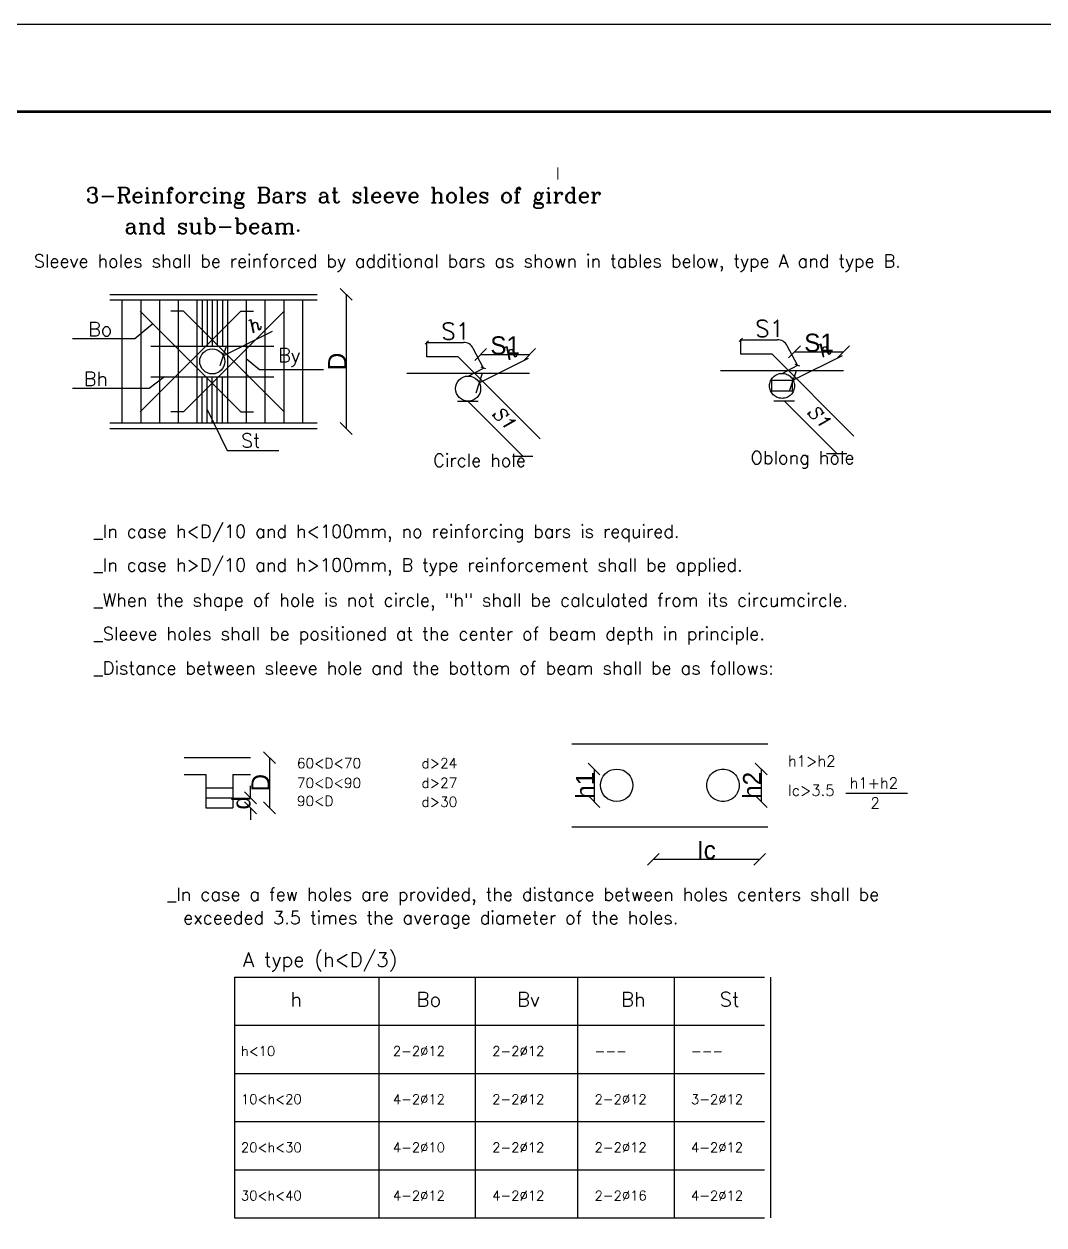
# Model space of a CAD drawing. Extents: x 166525 to 167198, y 178739 to 179747.
# Drawn here: x 167067.93 to 167082.02, y 179508.2 to 179524.79 of the extents above; entities that cross this region are included whole.
import ezdxf

# ---------------------------------------------------------------- set-up
doc = ezdxf.new("R2010")
doc.units = 0
doc.header["$MEASUREMENT"] = 0
doc.linetypes.add('AUSGEZOGEN', pattern=[0])
doc.linetypes.add('HIDDEN', pattern=[9.525, 6.35, -3.175])
doc.layers.get('0').update_dxf_attribs({"linetype": 'CONTINUOUS'})
doc.layers.get('DEFPOINTS').update_dxf_attribs({"linetype": 'CONTINUOUS'})
for name, color, linetype in [('1', 7, 'CONTINUOUS'), ('CL', 7, 'AUSGEZOGEN'), ('COVER', 7, 'CONTINUOUS'), ('DIMCEN', 4, 'CONTINUOUS'), ('FRAME', 2, 'CONTINUOUS'), ('MHATCH', 8, 'CONTINUOUS'), ('Steel', 2, 'CONTINUOUS'), ('TEXT', 7, 'CONTINUOUS')]:
    doc.layers.add(name, color=color, linetype=linetype)
doc.styles.add('ITALICC', font='italicc')
doc.styles.add('ROMANC', font='romanc', dxfattribs={"height": 30})
doc.styles.add('ROMANS', font='romans.shx')
doc.dimstyles.new('1', dxfattribs={"dimtxt": 0.18, "dimasz": 0, "dimexe": 0, "dimexo": 0, "dimgap": 0.1, "dimtad": 1, "dimlfac": 0.5, "dimzin": 0, "dimdsep": 46, "dimtxsty": 'ITALICC', "dimtsz": 0.1, "dimcen": 0, "dimse1": 1, "dimse2": 1, "dimclrd": 256, "dimclre": 256, "dimclrt": 6, "dimadec": 0, "dimazin": 0, "dimtfac": 5, "dimtix": 1, "dimtofl": 0, "dimtmove": 2, "dimatfit": 3, "dimfxl": 1, "dimtolj": 1, "dimtzin": 0, "dimarcsym": 0})
doc.dimstyles.new('mais 1-100 plan', dxfattribs={"dimtxt": 0.25, "dimasz": 0.1635, "dimexe": 0.18, "dimexo": 0.0625, "dimgap": 0, "dimtad": 1, "dimzin": 0, "dimdsep": 46, "dimtxsty": 'Standard', "dimblk": 'OBLIQUE', "dimcen": 0, "dimse1": 1, "dimse2": 1, "dimclrd": 8, "dimclrt": 4, "dimadec": 0, "dimazin": 0, "dimtfac": 1, "dimtix": 1, "dimtofl": 0, "dimtmove": 0, "dimatfit": 3, "dimldrblk": 'OBLIQUE', "dimfxl": 0.18, "dimtolj": 1, "dimtzin": 0, "dimarcsym": 0})

# ---------------------------------------------------------------- blocks, each defined once
blk = doc.blocks.new('_OBLIQUE')
at = {"color": 0, "linetype": 'ByBlock'}
blk.add_line((-0.5, -0.5), (0.5, 0.5), dxfattribs=at)
blk = doc.blocks.new('*D1527')
at = {"color": 8, "linetype": 'Continuous', "lineweight": -2, "transparency": 16777216}
blk.add_line((167071.322, 179514.656), (167071.322, 179513.961), dxfattribs=at)
at = {"layer": 'DEFPOINTS', "color": 0, "linetype": 'Continuous', "transparency": 16777216}
for p in [(167071.061, 179514.656), (167070.814, 179513.961), (167071.322, 179513.961)]:
    blk.add_point(p, dxfattribs=at)
at = {"color": 8, "linetype": 'Continuous', "lineweight": -2, "transparency": 16777216, "xscale": 0.1635000000000001, "yscale": 0.1635000000000001, "zscale": 0.1635000000000001}
for p, rotation in [((167071.322, 179514.656), 90), ((167071.322, 179513.961), 270)]:
    blk.add_blockref('_OBLIQUE', p, dxfattribs=dict(at, rotation=rotation))
at = {"color": 4, "linetype": 'Continuous', "transparency": 16777216, "insert": (167071.197, 179514.309), "char_height": 0.25, "attachment_point": 5, "rotation": 90}
blk.add_mtext('\\A1;{D}', dxfattribs=at)
blk = doc.blocks.new('*D1528')
at = {"color": 8, "linetype": 'Continuous', "lineweight": -2, "transparency": 16777216}
for p, q in [((167071.06, 179514.1), (167071.06, 179514.264)), ((167071.06, 179513.961), (167071.06, 179513.798))]:
    blk.add_line(p, q, dxfattribs=at)
at = {"layer": 'DEFPOINTS', "color": 0, "linetype": 'Continuous', "transparency": 16777216}
for p in [(167070.873, 179514.1), (167070.873, 179513.961), (167071.06, 179513.961)]:
    blk.add_point(p, dxfattribs=at)
at = {"color": 8, "linetype": 'Continuous', "lineweight": -2, "transparency": 16777216, "xscale": 0.1635000000000001, "yscale": 0.1635000000000001, "zscale": 0.1635000000000001}
for p, rotation in [((167071.06, 179514.1), 270), ((167071.06, 179513.961), 90)]:
    blk.add_blockref('_OBLIQUE', p, dxfattribs=dict(at, rotation=rotation))
at = {"color": 4, "linetype": 'Continuous', "transparency": 16777216, "insert": (167070.935, 179514.031), "char_height": 0.25, "attachment_point": 5, "rotation": 90}
blk.add_mtext('\\A1;{d}', dxfattribs=at)
blk = doc.blocks.new('*D1529')
at = {"color": 8, "linetype": 'Continuous', "lineweight": -2, "transparency": 16777216}
blk.add_line((167074.239, 179520.226), (167074.916, 179520.226), dxfattribs=at)
at = {"layer": 'DEFPOINTS', "color": 0, "linetype": 'Continuous', "transparency": 16777216}
for p in [(167074.916, 179520.226), (167074.916, 179520.11), (167074.239, 179519.899)]:
    blk.add_point(p, dxfattribs=at)
at = {"color": 8, "linetype": 'Continuous', "lineweight": -2, "transparency": 16777216, "xscale": 0.1635000000000001, "yscale": 0.1635000000000001, "zscale": 0.1635000000000001, "rotation": 180}
blk.add_blockref('_OBLIQUE', (167074.239, 179520.226), dxfattribs=at)
at = {"color": 8, "linetype": 'Continuous', "lineweight": -2, "transparency": 16777216, "xscale": 0.1635000000000001, "yscale": 0.1635000000000001, "zscale": 0.1635000000000001}
blk.add_blockref('_OBLIQUE', (167074.916, 179520.226), dxfattribs=at)
at = {"color": 4, "linetype": 'Continuous', "transparency": 16777216, "insert": (167074.577, 179520.351), "char_height": 0.25, "attachment_point": 5}
blk.add_mtext('\\A1;{S1}', dxfattribs=at)
blk = doc.blocks.new('*D1530')
at = {"layer": 'DEFPOINTS', "color": 0, "ltscale": 10, "transparency": 16777216}
for p in [(167074.302, 179519.819), (167075.06, 179519.061), (167074.821, 179518.822)]:
    blk.add_point(p, dxfattribs=at)
at = {"layer": 'Steel', "lineweight": -2, "ltscale": 10, "transparency": 16777216}
for p, q in [((167073.921, 179519.58), (167074.204, 179519.58)), ((167074.063, 179519.58), (167074.821, 179518.822)), ((167074.68, 179518.822), (167074.962, 179518.822))]:
    blk.add_line(p, q, dxfattribs=at)
at = {"layer": 'Steel', "color": 6, "ltscale": 10, "transparency": 16777216, "insert": (167074.576, 179519.335), "char_height": 0.18, "attachment_point": 5, "rotation": 315, "style": 'ITALICC'}
blk.add_mtext('\\A1;{S1}', dxfattribs=at)
blk = doc.blocks.new('*D1531')
at = {"layer": 'DEFPOINTS', "color": 0, "ltscale": 10, "transparency": 16777216}
for p in [(167074.221, 179519.834), (167073.912, 179519.679)]:
    blk.add_point(p, dxfattribs=at)
at = {"layer": 'Steel', "lineweight": -2, "ltscale": 10, "transparency": 16777216}
for p, q in [((167074.895, 179520.171), (167074.221, 179519.834)), ((167074.176, 179519.699), (167074.266, 179519.968))]:
    blk.add_line(p, q, dxfattribs=at)
at = {"layer": 'Steel', "color": 6, "ltscale": 10, "transparency": 16777216, "insert": (167074.652, 179520.262), "char_height": 0.18, "attachment_point": 5, "rotation": 26.5627, "style": 'ITALICC'}
blk.add_mtext('\\A1;{h}', dxfattribs=at)
blk = doc.blocks.new('*D1532')
at = {"color": 8, "linetype": 'Continuous', "lineweight": -2, "transparency": 16777216}
blk.add_line((167075.806, 179514.498), (167075.806, 179514.049), dxfattribs=at)
at = {"layer": 'DEFPOINTS', "color": 0, "linetype": 'Continuous', "transparency": 16777216}
for p in [(167076.118, 179514.498), (167075.806, 179514.049), (167076.118, 179514.049)]:
    blk.add_point(p, dxfattribs=at)
at = {"color": 8, "linetype": 'Continuous', "lineweight": -2, "transparency": 16777216, "xscale": 0.1635000000000001, "yscale": 0.1635000000000001, "zscale": 0.1635000000000001}
for p, rotation in [((167075.806, 179514.498), 90), ((167075.806, 179514.049), 270)]:
    blk.add_blockref('_OBLIQUE', p, dxfattribs=dict(at, rotation=rotation))
at = {"color": 4, "linetype": 'Continuous', "transparency": 16777216, "insert": (167075.681, 179514.273), "char_height": 0.25, "attachment_point": 5, "rotation": 90}
blk.add_mtext('\\A1;{h1}', dxfattribs=at)
blk = doc.blocks.new('*D1533')
at = {"layer": 'DEFPOINTS', "color": 0, "ltscale": 10, "transparency": 16777216}
for p in [(167070.685, 179520.208), (167070.375, 179520.054)]:
    blk.add_point(p, dxfattribs=at)
at = {"layer": 'Steel', "lineweight": -2, "ltscale": 10, "transparency": 16777216}
for p, q in [((167071.359, 179520.545), (167070.685, 179520.208)), ((167070.64, 179520.074), (167070.729, 179520.342))]:
    blk.add_line(p, q, dxfattribs=at)
at = {"layer": 'Steel', "color": 6, "ltscale": 10, "transparency": 16777216, "insert": (167071.116, 179520.636), "char_height": 0.18, "attachment_point": 5, "rotation": 26.5627, "style": 'ITALICC'}
blk.add_mtext('\\A1;{h}', dxfattribs=at)
blk = doc.blocks.new('*D1534')
at = {"color": 8, "linetype": 'Continuous', "lineweight": -2, "transparency": 16777216}
blk.add_line((167072.381, 179521.058), (167072.381, 179519.204), dxfattribs=at)
at = {"layer": 'DEFPOINTS', "color": 0, "linetype": 'Continuous', "transparency": 16777216}
for p in [(167072.193, 179521.058), (167072.193, 179519.204), (167072.381, 179519.204)]:
    blk.add_point(p, dxfattribs=at)
at = {"color": 8, "linetype": 'Continuous', "lineweight": -2, "transparency": 16777216, "xscale": 0.1635000000000001, "yscale": 0.1635000000000001, "zscale": 0.1635000000000001}
for p, rotation in [((167072.381, 179521.058), 90), ((167072.381, 179519.204), 270)]:
    blk.add_blockref('_OBLIQUE', p, dxfattribs=dict(at, rotation=rotation))
at = {"color": 4, "linetype": 'Continuous', "transparency": 16777216, "insert": (167072.256, 179520.131), "char_height": 0.25, "attachment_point": 5, "rotation": 90}
blk.add_mtext('\\A1;{D}', dxfattribs=at)
blk = doc.blocks.new('*D1535')
at = {"layer": 'DEFPOINTS', "color": 0, "ltscale": 10, "transparency": 16777216}
for p in [(167078.558, 179519.871), (167078.249, 179519.716)]:
    blk.add_point(p, dxfattribs=at)
at = {"layer": 'Steel', "lineweight": -2, "ltscale": 10, "transparency": 16777216}
for p, q in [((167079.232, 179520.208), (167078.558, 179519.871)), ((167078.513, 179519.736), (167078.603, 179520.005))]:
    blk.add_line(p, q, dxfattribs=at)
at = {"layer": 'Steel', "color": 6, "ltscale": 10, "transparency": 16777216, "insert": (167078.989, 179520.299), "char_height": 0.18, "attachment_point": 5, "rotation": 26.5627, "style": 'ITALICC'}
blk.add_mtext('\\A1;{h}', dxfattribs=at)
blk = doc.blocks.new('*D1536')
at = {"color": 8, "linetype": 'Continuous', "lineweight": -2, "transparency": 16777216}
blk.add_line((167076.624, 179513.251), (167078.093, 179513.251), dxfattribs=at)
at = {"layer": 'DEFPOINTS', "color": 0, "linetype": 'Continuous', "transparency": 16777216}
for p in [(167076.624, 179514.161), (167078.093, 179514.161), (167078.093, 179513.251)]:
    blk.add_point(p, dxfattribs=at)
at = {"color": 8, "linetype": 'Continuous', "lineweight": -2, "transparency": 16777216, "xscale": 0.1635000000000001, "yscale": 0.1635000000000001, "zscale": 0.1635000000000001, "rotation": 180}
blk.add_blockref('_OBLIQUE', (167076.624, 179513.251), dxfattribs=at)
at = {"color": 8, "linetype": 'Continuous', "lineweight": -2, "transparency": 16777216, "xscale": 0.1635000000000001, "yscale": 0.1635000000000001, "zscale": 0.1635000000000001}
blk.add_blockref('_OBLIQUE', (167078.093, 179513.251), dxfattribs=at)
at = {"color": 4, "linetype": 'Continuous', "transparency": 16777216, "insert": (167077.358, 179513.376), "char_height": 0.25, "attachment_point": 5}
blk.add_mtext('\\A1;{Ic}', dxfattribs=at)
blk = doc.blocks.new('*D1537')
at = {"color": 8, "linetype": 'Continuous', "lineweight": -2, "transparency": 16777216}
blk.add_line((167078.114, 179514.498), (167078.114, 179514.049), dxfattribs=at)
at = {"layer": 'DEFPOINTS', "color": 0, "linetype": 'Continuous', "transparency": 16777216}
for p in [(167077.587, 179514.498), (167077.587, 179514.049), (167078.114, 179514.049)]:
    blk.add_point(p, dxfattribs=at)
at = {"color": 8, "linetype": 'Continuous', "lineweight": -2, "transparency": 16777216, "xscale": 0.1635000000000001, "yscale": 0.1635000000000001, "zscale": 0.1635000000000001}
for p, rotation in [((167078.114, 179514.498), 90), ((167078.114, 179514.049), 270)]:
    blk.add_blockref('_OBLIQUE', p, dxfattribs=dict(at, rotation=rotation))
at = {"color": 4, "linetype": 'Continuous', "transparency": 16777216, "insert": (167077.989, 179514.273), "char_height": 0.25, "attachment_point": 5, "rotation": 90}
blk.add_mtext('\\A1;{h2}', dxfattribs=at)
blk = doc.blocks.new('*D1538')
at = {"color": 8, "linetype": 'Continuous', "lineweight": -2, "transparency": 16777216}
blk.add_line((167078.576, 179520.263), (167079.253, 179520.263), dxfattribs=at)
at = {"layer": 'DEFPOINTS', "color": 0, "linetype": 'Continuous', "transparency": 16777216}
for p in [(167079.253, 179520.263), (167079.253, 179520.147), (167078.576, 179519.936)]:
    blk.add_point(p, dxfattribs=at)
at = {"color": 8, "linetype": 'Continuous', "lineweight": -2, "transparency": 16777216, "xscale": 0.1635000000000001, "yscale": 0.1635000000000001, "zscale": 0.1635000000000001, "rotation": 180}
blk.add_blockref('_OBLIQUE', (167078.576, 179520.263), dxfattribs=at)
at = {"color": 8, "linetype": 'Continuous', "lineweight": -2, "transparency": 16777216, "xscale": 0.1635000000000001, "yscale": 0.1635000000000001, "zscale": 0.1635000000000001}
blk.add_blockref('_OBLIQUE', (167079.253, 179520.263), dxfattribs=at)
at = {"color": 4, "linetype": 'Continuous', "transparency": 16777216, "insert": (167078.914, 179520.388), "char_height": 0.25, "attachment_point": 5}
blk.add_mtext('\\A1;{S1}', dxfattribs=at)
blk = doc.blocks.new('*D1539')
at = {"layer": 'DEFPOINTS', "color": 0, "ltscale": 10, "transparency": 16777216}
for p in [(167078.671, 179519.824), (167079.397, 179519.098), (167079.158, 179518.859)]:
    blk.add_point(p, dxfattribs=at)
at = {"layer": 'Steel', "lineweight": -2, "ltscale": 10, "transparency": 16777216}
for p, q in [((167078.29, 179519.585), (167078.573, 179519.585)), ((167078.432, 179519.585), (167079.158, 179518.859)), ((167079.017, 179518.859), (167079.299, 179518.859))]:
    blk.add_line(p, q, dxfattribs=at)
at = {"layer": 'Steel', "color": 6, "ltscale": 10, "transparency": 16777216, "insert": (167078.929, 179519.356), "char_height": 0.18, "attachment_point": 5, "rotation": 315, "style": 'ITALICC'}
blk.add_mtext('\\A1;{S1}', dxfattribs=at)

msp = doc.modelspace()

# ---------------------------------------------------------------- linework, layer by layer
at = {"color": 9, "linetype": 'ByBlock', "ltscale": 10}
for p, q in [((167073.49548, 179520.19307), (167073.49548, 179520.40222)), ((167073.49548, 179520.3945), (167074.00003, 179520.3945)), ((167073.49548, 179520.3945), (167073.49548, 179520.3945)), ((167077.83244, 179520.23013), (167077.83244, 179520.43928)), ((167077.83244, 179520.43156), (167078.337, 179520.43156)), ((167077.83244, 179520.43156), (167077.83244, 179520.43156)), ((167074.27874, 179520.03997), (167074.13696, 179520.31152)), ((167078.6157, 179520.07703), (167078.47392, 179520.34858)), ((167074.06629, 179519.92905), (167074.28559, 179520.04355)), ((167074.27874, 179520.03997), (167074.27874, 179520.03997)), ((167078.40326, 179519.96611), (167078.62255, 179520.08061)), ((167078.6157, 179520.07703), (167078.6157, 179520.07703))]:
    msp.add_line(p, q, dxfattribs=at)
for centre in [(167074.00003, 179520.24003), (167078.337, 179520.27709)]:
    msp.add_arc(centre, 0.15446, 27.569808, 90, dxfattribs=at)
at = {"layer": '1', "ltscale": 10}
for p, q in [((167069.11764, 179521.05763), (167071.98155, 179521.05763)), ((167069.11764, 179519.20405), (167071.98155, 179519.20405)), ((167075.50078, 179514.84654), (167078.20705, 179514.84654)), ((167070.14134, 179514.65609), (167071.06067, 179514.65609)), ((167070.14134, 179514.4244), (167070.44305, 179514.4244)), ((167070.44305, 179514.4244), (167070.44305, 179513.961)), ((167070.81377, 179514.4244), (167071.06067, 179514.4244)), ((167070.81377, 179514.4244), (167070.81377, 179513.961)), ((167070.44305, 179513.961), (167070.81377, 179513.961)), ((167075.50078, 179513.69986), (167078.20705, 179513.69986))]:
    msp.add_line(p, q, dxfattribs=at)
at = {"layer": '1', "linetype": 'HIDDEN', "ltscale": 60}
for p, q in [((167070.44305, 179514.23904), (167070.81377, 179514.23904)), ((167070.44305, 179514.10002), (167070.81377, 179514.10002))]:
    msp.add_line(p, q, dxfattribs=at)
at = {"layer": '1', "ltscale": 10}
msp.add_lwpolyline([(167078.25814, 179519.86844), (167078.25814, 179519.72301), (167078.54943, 179519.72301), (167078.54943, 179519.86844)], close=True, dxfattribs=at)
for centre in [(167070.53, 179520.13084), (167074.06629, 179519.7563)]:
    msp.add_circle(centre, 0.17276, dxfattribs=at)
at = {"layer": '1', "linetype": 'HIDDEN', "ltscale": 60}
for centre, radius in [((167078.40326, 179519.79336), 0.17276), ((167077.58736, 179514.2732), 0.22458)]:
    msp.add_circle(centre, radius, dxfattribs=at)
at = {"layer": 'CL', "linetype": 'Continuous'}
for points in [[(167069.70995, 179520.65197), (167069.45879, 179520.44144), (167068.60087, 179520.44144)], [(167071.00019, 179520.16982), (167071.18167, 179520.01893), (167072.06665, 179520.01893)], [(167069.87188, 179519.91947), (167069.6603, 179519.75737), (167068.60087, 179519.75737)], [(167070.45955, 179519.46563), (167070.73836, 179518.90228), (167071.45219, 179518.90228)]]:
    msp.add_lwpolyline(points, dxfattribs=at)
at = {"layer": 'COVER', "flags": 128}
msp.add_lwpolyline([(167044.24362, 179524.7939), (167104.16487, 179524.7939), (167104.16487, 179482.4714), (167044.24362, 179482.4714)], close=True, dxfattribs=at)
at = {"layer": 'DEFPOINTS', "color": 0, "linetype": 'ByBlock', "ltscale": 10}
for p in [(167077.83244, 179520.23013), (167073.49548, 179520.19307), (167074.06629, 179519.92905), (167078.40326, 179519.96611)]:
    msp.add_point(p, dxfattribs=at)
at = {"layer": 'DIMCEN'}
msp.add_circle((167076.11847, 179514.2732), 0.22458, dxfattribs=at)
at = {"layer": 'FRAME', "color": 8, "linetype": 'Continuous', "lineweight": 0}
msp.add_line((167075.30458, 179522.64385), (167075.30458, 179522.81046), dxfattribs=at)
at = {"layer": 'MHATCH', "const_width": 0.03562, "flags": 128}
msp.add_lwpolyline([(167045.81112, 179523.58265), (167102.59737, 179523.58265), (167102.59737, 179483.68265), (167045.81112, 179483.68265)], close=True, dxfattribs=at)
at = {"layer": 'MHATCH'}
msp.add_lwpolyline([(167046.16737, 179523.58265), (167102.59737, 179523.58265), (167102.59737, 179483.68265)], dxfattribs=at)
at = {"layer": 'Steel', "ltscale": 10}
for p, q in [((167069.11764, 179520.98039), (167071.98155, 179520.98039)), ((167070.31863, 179520.98039), (167070.31863, 179519.28129)), ((167070.74138, 179520.98039), (167070.74138, 179519.28129)), ((167070.92617, 179520.82593), (167069.53599, 179519.43575)), ((167069.53599, 179520.82593), (167070.92617, 179519.43575)), ((167070.13384, 179520.82593), (167069.95919, 179520.82593)), ((167071.52402, 179520.82593), (167070.13384, 179519.43575)), ((167070.13384, 179520.82593), (167071.52402, 179519.43575)), ((167070.92617, 179520.82593), (167071.10082, 179520.82593)), ((167069.68045, 179520.34221), (167071.37956, 179520.34221)), ((167078.26541, 179520.23013), (167077.83244, 179520.23013)), ((167078.26541, 179520.23013), (167079.39727, 179519.09827)), ((167073.92845, 179520.19307), (167073.49548, 179520.19307)), ((167073.92845, 179520.19307), (167075.06031, 179519.06121)), ((167069.68045, 179519.91947), (167071.37956, 179519.91947)), ((167073.21674, 179519.96767), (167074.91585, 179519.96767)), ((167077.5537, 179520.00473), (167079.25281, 179520.00473)), ((167070.13384, 179519.43575), (167069.95919, 179519.43575)), ((167070.92617, 179519.43575), (167071.10082, 179519.43575)), ((167069.11764, 179519.28129), (167071.98155, 179519.28129)), ((167079.28441, 179514.16449), (167080.13562, 179514.16449))]:
    msp.add_line(p, q, dxfattribs=at)
at = {"layer": 'Steel', "color": 3, "ltscale": 10}
for p, q in [((167069.28338, 179520.98039), (167069.28338, 179519.28129)), ((167069.54219, 179520.98039), (167069.54219, 179519.28129)), ((167069.80101, 179520.98039), (167069.80101, 179519.28129)), ((167070.05982, 179520.98039), (167070.05982, 179519.28129)), ((167070.38909, 179520.98039), (167070.38909, 179520.34221)), ((167070.45955, 179520.98039), (167070.45955, 179520.34221)), ((167070.53, 179520.98039), (167070.53, 179520.34221)), ((167070.60046, 179520.98039), (167070.60046, 179520.34221)), ((167070.67092, 179520.98039), (167070.67092, 179520.34221)), ((167071.00019, 179520.98039), (167071.00019, 179519.28129)), ((167071.259, 179520.98039), (167071.259, 179519.28129)), ((167071.51781, 179520.98039), (167071.51781, 179519.28129)), ((167071.77663, 179520.98039), (167071.77663, 179519.28129)), ((167070.38909, 179519.28129), (167070.38909, 179519.91947)), ((167070.45955, 179519.28129), (167070.45955, 179519.91947)), ((167070.53, 179519.28129), (167070.53, 179519.91947)), ((167070.60046, 179519.28129), (167070.60046, 179519.91947)), ((167070.67092, 179519.28129), (167070.67092, 179519.91947))]:
    msp.add_line(p, q, dxfattribs=at)
at = {"layer": 'Steel', "color": 4, "ltscale": 10}
for p, q in [((167070.83661, 179511.62366), (167078.15891, 179511.62366)), ((167070.83661, 179511.62366), (167070.83661, 179508.29534)), ((167072.8336, 179511.62366), (167072.8336, 179508.29534)), ((167074.16492, 179511.62366), (167074.16492, 179508.29534)), ((167075.57906, 179511.62366), (167075.57906, 179508.29534)), ((167076.91039, 179511.62366), (167076.91039, 179508.29534)), ((167078.24172, 179511.62366), (167078.24172, 179508.29534)), ((167070.83661, 179510.958), (167078.15891, 179510.958)), ((167070.83661, 179510.29234), (167078.15891, 179510.29234)), ((167070.83661, 179509.62667), (167078.15891, 179509.62667)), ((167070.83661, 179508.96101), (167078.15891, 179508.96101)), ((167070.83661, 179508.29534), (167078.15891, 179508.29534))]:
    msp.add_line(p, q, dxfattribs=at)

# ---------------------------------------------------------------- block references
at = {"color": 9, "linetype": 'ByBlock', "ltscale": 10, "xscale": 0.04633927802206017, "yscale": 0.04633927802206017, "zscale": 0.04633927802206017}
for p in [(167073.49548, 179520.3945), (167077.83244, 179520.43156)]:
    msp.add_blockref('_OBLIQUE', p, dxfattribs=at)
at = {"color": 9, "linetype": 'ByBlock', "ltscale": 10, "xscale": 0.04633927804062996, "yscale": 0.04633927804062996, "zscale": 0.04633927804062996, "rotation": 117.5698084856615}
for p in [(167074.27874, 179520.03997), (167078.6157, 179520.07703)]:
    msp.add_blockref('_OBLIQUE', p, dxfattribs=at)

# ---------------------------------------------------------------- texts
at = {"color": 2, "linetype": 'ByBlock', "ltscale": 10, "char_height": 0.231696, "attachment_point": 5, "style": 'ROMANS'}
for insert in [(167078.23068, 179520.58602), (167073.89372, 179520.54896)]:
    msp.add_mtext('{S1}', dxfattribs=dict(at, insert=insert))
at = {"layer": 'CL', "color": 7, "style": 'ROMANC'}
for s, p in [('3-Reinforcing Bars at sleeve holes of girder ', (167068.78561, 179522.32071)), ('and sub-beam.', (167069.31728, 179521.8964))]:
    msp.add_text(s, height=0.213907, dxfattribs=at).set_placement(p)
at = {"layer": 'Steel', "color": 2, "ltscale": 10, "char_height": 0.19308, "style": 'ROMANS'}
for s, insert, attachment_point in [('Bo', (167069.14814, 179520.48005), 9), ('By', (167071.44195, 179520.05754), 7), ('Bh', (167069.08769, 179519.79599), 9), ('St', (167070.92811, 179518.9409), 7)]:
    msp.add_mtext(s, dxfattribs=dict(at, insert=insert, attachment_point=attachment_point))
at = {"layer": 'TEXT', "ltscale": 10, "style": 'ROMANS'}
for s, height, p in [('Sleeve holes shall be reinforced by additional bars as shown in tables below, type A and type B. ', 0.18, (167068.06477, 179521.42844)), ('Oblong hole', 0.18, (167077.96903, 179518.71112)), ('Circle hole', 0.18, (167073.58333, 179518.67406)), ('_In case h<D/10 and h<100mm, no reinforcing bars is required. ', 0.18, (167068.89391, 179517.69295)), ('_In case h>D/10 and h>100mm, B type reinforcement shall be applied.', 0.18, (167068.89391, 179517.22922)), ('_When the shape of hole is not circle, "h" shall be calculated from its circumcircle. ', 0.18, (167068.89391, 179516.74209)), ('_Sleeve holes shall be positioned at the center of beam depth in principle. ', 0.18, (167068.89391, 179516.27836)), ('_Distance between sleeve hole and the bottom of beam shall be as follows: ', 0.18, (167068.89391, 179515.80314)), ('60<D<70', 0.139018, (167071.70034, 179514.50906)), ('d>24', 0.139018, (167073.42183, 179514.50906)), ('h1>h2', 0.150603, (167078.48416, 179514.53288)), ('70<D<90', 0.139018, (167071.70034, 179514.23642)), ('d>27', 0.139018, (167073.42183, 179514.23642)), ('Ic>3.5', 0.150603, (167078.48416, 179514.12817)), ('h1+h2', 0.150603, (167079.33536, 179514.22935)), ('90<D', 0.139018, (167071.70034, 179513.98748)), ('d>30', 0.139018, (167073.42183, 179513.97563)), ('2', 0.1506, (167079.62555, 179513.95249)), ('_In case a few holes are provided, the distance between holes centers shall be', 0.18, (167069.91011, 179512.6778)), ('exceeded 3.5 times the average diameter of the holes.', 0.18, (167070.12904, 179512.35276)), ('h<10', 0.133133, (167070.92728, 179510.53364)), ('2-2%%C12', 0.133133, (167073.02673, 179510.53364)), ('2-2%%C12', 0.133133, (167074.39965, 179510.53364)), ('---', 0.133133, (167075.81379, 179510.53364)), ('---', 0.133133, (167077.14511, 179510.53364)), ('10<h<20', 0.133133, (167070.92728, 179509.86797)), ('4-2%%C12', 0.133133, (167073.02673, 179509.86797)), ('2-2%%C12', 0.133133, (167074.39965, 179509.86797)), ('2-2%%C12', 0.133133, (167075.81379, 179509.86797)), ('3-2%%C12', 0.133133, (167077.14511, 179509.86797)), ('20<h<30', 0.133133, (167070.92728, 179509.20231)), ('4-2%%C10', 0.133133, (167073.02673, 179509.20231)), ('2-2%%C12', 0.133133, (167074.39965, 179509.20231)), ('2-2%%C12', 0.133133, (167075.81379, 179509.20231)), ('4-2%%C12', 0.133133, (167077.14511, 179509.20231)), ('30<h<40', 0.133133, (167070.92728, 179508.53665)), ('4-2%%C12', 0.133133, (167073.02673, 179508.53665)), ('4-2%%C12', 0.133133, (167074.39965, 179508.53665)), ('2-2%%C16', 0.133133, (167075.81379, 179508.53665)), ('4-2%%C12', 0.133133, (167077.14511, 179508.53665))]:
    msp.add_text(s, height=height, dxfattribs=at).set_placement(p)
at = {"layer": 'TEXT', "color": 7, "ltscale": 10, "style": 'ROMANS'}
for s, height, p in [('A type (h<D/3)', 0.1996991, (167070.95561, 179511.76464)), ('h', 0.1997, (167071.60821, 179511.21429)), ('Bo', 0.199699, (167073.35243, 179511.21429)), ('Bv', 0.199699, (167074.74068, 179511.21429)), ('Bh', 0.199699, (167076.17615, 179511.21429)), ('St', 0.199699, (167077.54067, 179511.21429))]:
    msp.add_text(s, height=height, dxfattribs=at).set_placement(p)

# ---------------------------------------------------------------- dimensions: what is measured, and where the dimension line sits
at = {"color": 2, "linetype": 'Continuous'}
for base, p1, p2, text, picture, middle in [((167072.38064, 179519.20405), (167072.19313, 179521.05763), (167072.19313, 179519.20405), '{D}', '*D1534', (167072.25564, 179520.13084)), ((167071.3216, 179513.961), (167071.06067, 179514.65609), (167070.81377, 179513.961), '{D}', '*D1527', (167071.1966, 179514.30855)), ((167075.8059, 179514.04862), (167076.11847, 179514.49778), (167076.11847, 179514.04862), '{h1}', '*D1532', (167075.6809, 179514.2732)), ((167078.11419, 179514.04862), (167077.58736, 179514.49778), (167077.58736, 179514.04862), '{h2}', '*D1537', (167077.98919, 179514.2732)), ((167071.06041, 179513.961), (167070.87313, 179514.10002), (167070.87313, 179513.961), '{d}', '*D1528', (167070.93541, 179514.03051))]:
    dim = msp.add_linear_dim(base=base, p1=p1, p2=p2, angle=90, text=text, dimstyle='mais 1-100 plan', override={"dimfxlon": 1, "dimarcsym": 1}, dxfattribs=at)
    dim.commit()
    dim.dimension.update_dxf_attribs({"geometry": picture, "text_midpoint": middle})
for base, p1, p2, text, picture, middle in [((167079.25281, 179520.26257), (167078.57601, 179519.93595), (167079.25281, 179520.14732), '{S1}', '*D1538', (167078.91441, 179520.38757)), ((167074.91585, 179520.22551), (167074.23905, 179519.89889), (167074.91585, 179520.11026), '{S1}', '*D1529', (167074.57745, 179520.35051)), ((167078.09281, 179513.25079), (167076.62392, 179514.16096), (167078.09281, 179514.16096), '{Ic}', '*D1536', (167077.35837, 179513.37579))]:
    dim = msp.add_linear_dim(base=base, p1=p1, p2=p2, text=text, dimstyle='mais 1-100 plan', override={"dimfxlon": 1, "dimarcsym": 1}, dxfattribs=at)
    dim.commit()
    dim.dimension.update_dxf_attribs({"geometry": picture, "text_midpoint": middle})
at = {"layer": 'Steel', "ltscale": 10}
for p1, p2, picture, middle in [((167070.37548, 179520.05359), (167070.68452, 179520.20809), '*D1533', (167071.11578, 179520.63612)), ((167073.91177, 179519.67905), (167074.22081, 179519.83355), '*D1531', (167074.65207, 179520.26158)), ((167078.24874, 179519.71611), (167078.55778, 179519.87061), '*D1535', (167078.98904, 179520.29864))]:
    dim = msp.add_diameter_dim_2p(p1=p1, p2=p2, text='{h}', dimstyle='1', dxfattribs=at)
    dim.commit()
    dim.dimension.update_dxf_attribs({"geometry": picture, "text_midpoint": middle})
for p1, p2, picture, middle in [((167074.30213, 179519.81938), (167075.06031, 179519.06121), '*D1530', (167074.57631, 179519.33538)), ((167078.67118, 179519.82436), (167079.39727, 179519.09827), '*D1539', (167078.92931, 179519.3564))]:
    dim = msp.add_aligned_dim(p1=p1, p2=p2, distance=-0.33837, text='{S1}', dimstyle='1', dxfattribs=at)
    dim.commit()
    dim.dimension.update_dxf_attribs({"geometry": picture, "text_midpoint": middle})

doc.saveas('drawing.dxf')
